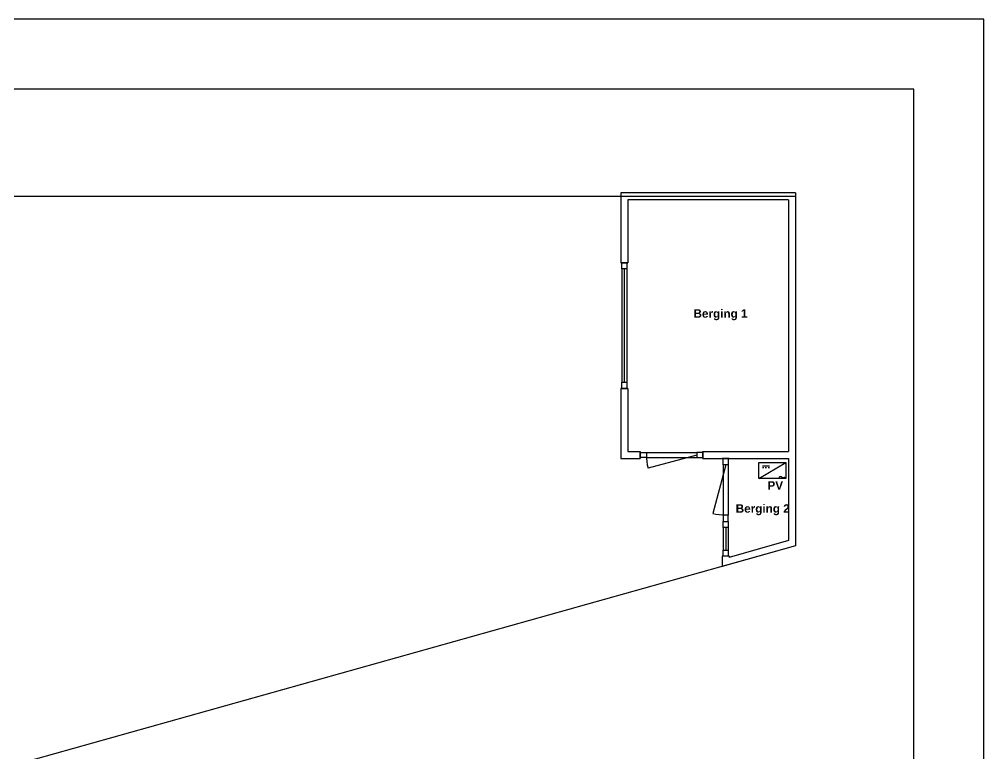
# Model space of a CAD drawing. Header units: millimetres. Extents: x -6000 to 67338, y -125 to 21000.
# Drawn here: x 15907 to 29700, y 10500 to 21000 of the extents above; entities that cross this region are included whole.
import ezdxf

# ---------------------------------------------------------------- set-up
doc = ezdxf.new("R2010")
doc.units = ezdxf.units.MM
doc.header["$LTSCALE"] = 50
for name, color, linetype in [('00KAD025', 2, 'Continuous'), ('00KAD070', 5, 'Continuous'), ('AL21----', 7, 'Continuous'), ('AL24----', 7, 'Continuous'), ('AL31----', 7, 'Continuous'), ('BL$2----', 7, 'Continuous'), ('EL6311--', 3, 'Continuous'), ('Perceel', 3, 'Continuous')]:
    doc.layers.add(name, color=color, linetype=linetype)
doc.styles.add('STABICAD-018', font='ISOCP.SHX', dxfattribs={"height": 90})

# ---------------------------------------------------------------- blocks, each defined once
blk = doc.blocks.new('*U14', base_point=(4299, 24100))
at = {"color": 0}
for p, q in [((3850, 24135), (3940, 24135)), ((3850, 24065), (3850, 24135)), ((3940, 24065), (3850, 24065)), ((3940, 24135), (3940, 24065)), ((3940, 24135), (4658, 24135)), ((3940, 24100), (4634, 23914)), ((3940, 24065), (4658, 24065)), ((4748, 24135), (4658, 24135)), ((4658, 24135), (4658, 24065)), ((4658, 24065), (4748, 24065)), ((4748, 24065), (4748, 24135))]:
    blk.add_line(p, q, dxfattribs=at)
blk.add_arc((3940, 24100), 718, 345, 0, dxfattribs=at)
blk = doc.blocks.new('*U15', base_point=(3800, 23325))
at = {"color": 0}
for p, q in [((3765, 23775), (3765, 23685)), ((3835, 23775), (3765, 23775)), ((3835, 23685), (3835, 23775)), ((3765, 23685), (3835, 23685)), ((3765, 22965), (3765, 23685)), ((3800, 23685), (3986, 22990)), ((3835, 22965), (3835, 23685)), ((3765, 22875), (3765, 22965)), ((3765, 22965), (3835, 22965)), ((3835, 22965), (3835, 22875)), ((3835, 22875), (3765, 22875))]:
    blk.add_line(p, q, dxfattribs=at)
blk.add_arc((3800, 23685), 720, 270, 285, dxfattribs=at)
blk = doc.blocks.new('*U16', base_point=(4998, 24100))
at = {"color": 0}
for p, q in [((4748, 24135, 800), (4838, 24135, 800)), ((4748, 24065, 800), (4748, 24135, 800)), ((4838, 24065, 800), (4748, 24065, 800)), ((4838, 24135, 800), (4838, 24065, 800)), ((4838, 24135, 800), (5158, 24135, 800)), ((4838, 24100, 890), (5158, 24100, 890)), ((4838, 24065, 800), (5158, 24065, 800)), ((5158, 24135, 800), (5248, 24135, 800)), ((5158, 24065, 800), (5158, 24135, 800)), ((5248, 24065, 800), (5158, 24065, 800)), ((5248, 24135, 800), (5248, 24065, 800))]:
    blk.add_line(p, q, dxfattribs=at)
blk = doc.blocks.new('*U17', base_point=(1950, 22650))
at = {"color": 0}
for p, q in [((1050, 22685, 800), (1140, 22685, 800)), ((1050, 22615, 800), (1050, 22685, 800)), ((1140, 22685, 800), (1140, 22615, 800)), ((1140, 22685, 800), (2760, 22685, 800)), ((1140, 22650, 890), (2760, 22650, 890)), ((2760, 22685, 800), (2850, 22685, 800)), ((2760, 22615, 800), (2760, 22685, 800)), ((2850, 22685, 800), (2850, 22615, 800)), ((1140, 22615, 800), (1050, 22615, 800)), ((1140, 22615, 800), (2760, 22615, 800)), ((2850, 22615, 800), (2760, 22615, 800))]:
    blk.add_line(p, q, dxfattribs=at)
blk = doc.blocks.new('A4-LANDSCAPE')
at = {"layer": '00KAD025', "linetype": 'Continuous'}
for p, q in [((297, 210), (0, 210)), ((297, 0), (297, 210))]:
    blk.add_line(p, q, dxfattribs=at)
at = {"layer": '00KAD070', "linetype": 'Continuous'}
for p, q in [((287, 200), (10, 200)), ((287, 10), (287, 200))]:
    blk.add_line(p, q, dxfattribs=at)

msp = doc.modelspace()

# ---------------------------------------------------------------- linework, layer by layer
at = {"layer": 'AL21----'}
for p, q in [((27010, 18520), (24510, 18520)), ((24510, 18520), (24510, 17520)), ((27010, 18520), (27010, 14720)), ((26910, 18420), (24610, 18420)), ((24610, 18420), (24610, 17520)), ((26910, 18420), (26910, 14820)), ((24610, 14820), (24785, 14820)), ((24510, 14720), (24785, 14720)), ((25960, 14720), (25960, 14720)), ((26060, 14720), (26060, 14720)), ((26060, 14720), (26910, 14720)), ((26910, 14720), (26910, 13546)), ((27010, 14720), (27010, 13470)), ((26910, 13546), (26060, 13307)), ((27010, 13470), (25960, 13175))]:
    msp.add_line(p, q, dxfattribs=at)
at = {"layer": 'AL21----', "linetype": 'Continuous'}
for p, q in [((24610, 17520), (24510, 17520)), ((24510, 15720), (24510, 14720)), ((24610, 15720), (24510, 15720)), ((24610, 15720), (24610, 14820)), ((24785, 14820), (24785, 14720)), ((25685, 14820), (26910, 14820)), ((25685, 14820), (25685, 14720)), ((25685, 14720), (25960, 14720)), ((26060, 14720), (25960, 14720)), ((25960, 13322), (25960, 13175)), ((26060, 13322), (25960, 13322)), ((26060, 13322), (26060, 13307))]:
    msp.add_line(p, q, dxfattribs=at)
at = {"layer": 'AL24----'}
for p, q in [((24510, 17520), (24610, 17520)), ((24510, 15720), (24610, 15720)), ((24785, 14720), (24785, 14820)), ((25685, 14720), (25685, 14820))]:
    msp.add_line(p, q, dxfattribs=at)
at = {"layer": 'EL6311--', "color": 0}
for p, q in [((26485, 14433), (26870, 14665)), ((26535, 14615), (26635, 14615)), ((26535, 14590), (26555, 14590)), ((26575, 14590), (26595, 14590)), ((26615, 14590), (26635, 14590))]:
    msp.add_line(p, q, dxfattribs=at)
msp.add_lwpolyline([(26485, 14665), (26870, 14665), (26870, 14433), (26485, 14433)], close=True, dxfattribs=at)
at = {"layer": 'Perceel'}
for p, q in [((2010, 18470), (27010, 18470)), ((27010, 18470), (27010, 13470)), ((27010, 13470), (3010, 6738))]:
    msp.add_line(p, q, dxfattribs=at)

# ---------------------------------------------------------------- block references
at = {"layer": 'AL31----', "rotation": 270}
for name, p in [('*U17', (24560, 16620)), ('*U15', (25235, 14770)), ('*U14', (26010, 14271)), ('*U16', (26010, 13572))]:
    msp.add_blockref(name, p, dxfattribs=at)
at = {"layer": 'BL$2----', "xscale": 100, "yscale": 100, "zscale": 100}
msp.add_blockref('A4-LANDSCAPE', (0, 0), dxfattribs=at)

# ---------------------------------------------------------------- texts
at = {"layer": 'EL6311--', "char_height": 120, "attachment_point": 1, "style": 'STABICAD-018'}
for s, insert in [('{\\f@Arial Unicode MS|b1|i0|c0|p34;\\C0;Berging 1}', (25549, 16854)), ('{\\f@Arial Unicode MS|b1|i0|c0|p34;\\C0;PV}', (26607, 14395)), ('{\\f@Arial Unicode MS|b1|i0|c0|p34;\\C0;Berging 2}', (26153, 14066))]:
    msp.add_mtext_dynamic_manual_height_columns(s, width=1979.76, gutter_width=450, heights=[0], dxfattribs=dict(at, insert=insert))
at = {"layer": 'EL6311--', "color": 0, "insert": (26752, 14549), "char_height": 200, "attachment_point": 1, "style": 'STABICAD-018'}
msp.add_mtext_dynamic_manual_height_columns('~', width=192.28, gutter_width=450, heights=[0], dxfattribs=at)

doc.saveas('drawing.dxf')
